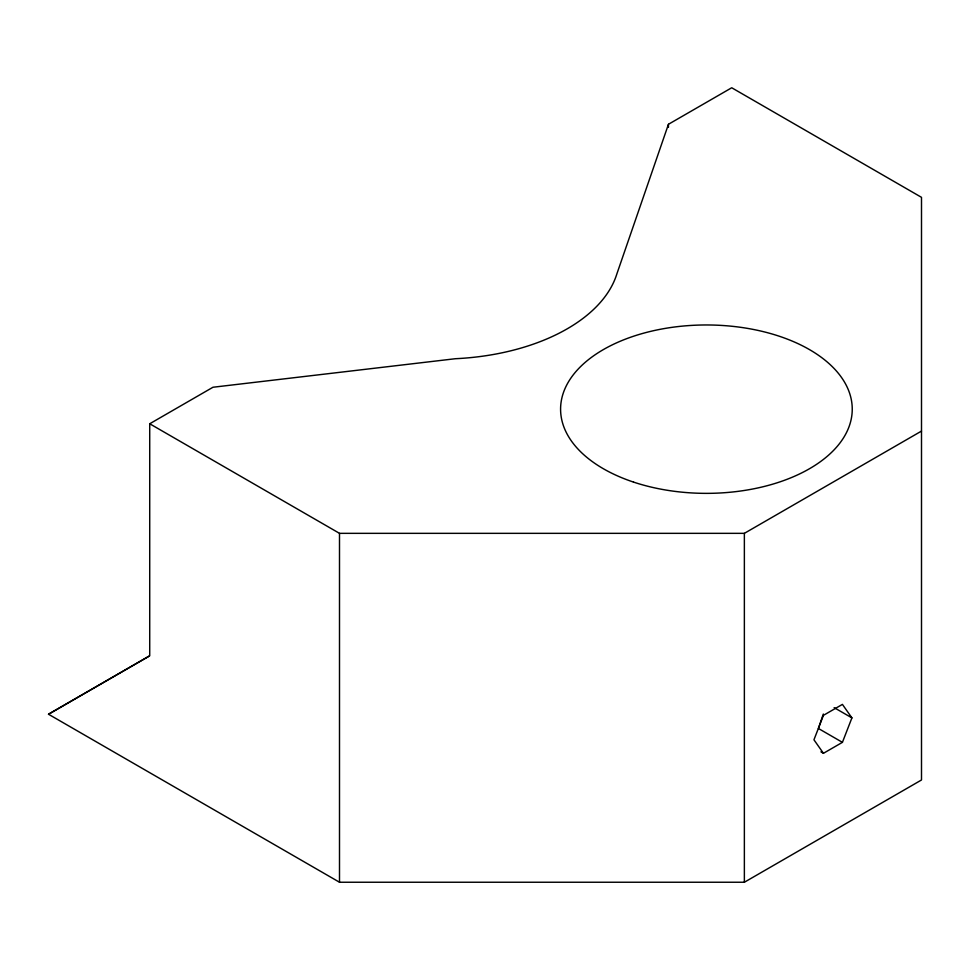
<?xml version="1.0" encoding="UTF-8"?>
<svg xmlns="http://www.w3.org/2000/svg" width="970" height="970" viewBox="0 0 970 970"><rect width="100%" height="100%" fill="white"/><g stroke="black" fill="none" stroke-linecap="round" stroke-linejoin="round"><path stroke-width="1.45" d="M823.312 714.029L818.401 728.47L842.421 742.341L851.915 717.885L842.421 704.39L823.445 715.339L813.951 739.795L823.445 753.302L842.421 742.341M668.451 124.281L616.762 274.219A178.929 103.305 0 0 1 455.403 358.718L212.976 387.248L149.719 423.769L149.719 655.793L48.5 714.235L339.5 882.239L744.366 882.239L921.5 779.977L921.5 197.334L731.719 87.761L668.451 124.281L668.451 127.3M48.5 714.235L149.392 655.987M149.719 423.769L339.5 533.342L744.366 533.342L921.5 431.08M834.139 707.627L851.915 717.885M820.911 751.835L823.445 753.302M744.366 533.342L744.366 882.239M339.5 533.342L339.5 882.239M633.495 482.078A145.827 84.196 0 0 0 852.242 409.158A145.827 84.196 0 0 0 633.495 336.25A145.827 84.196 0 0 0 633.495 482.078"/></g></svg>
